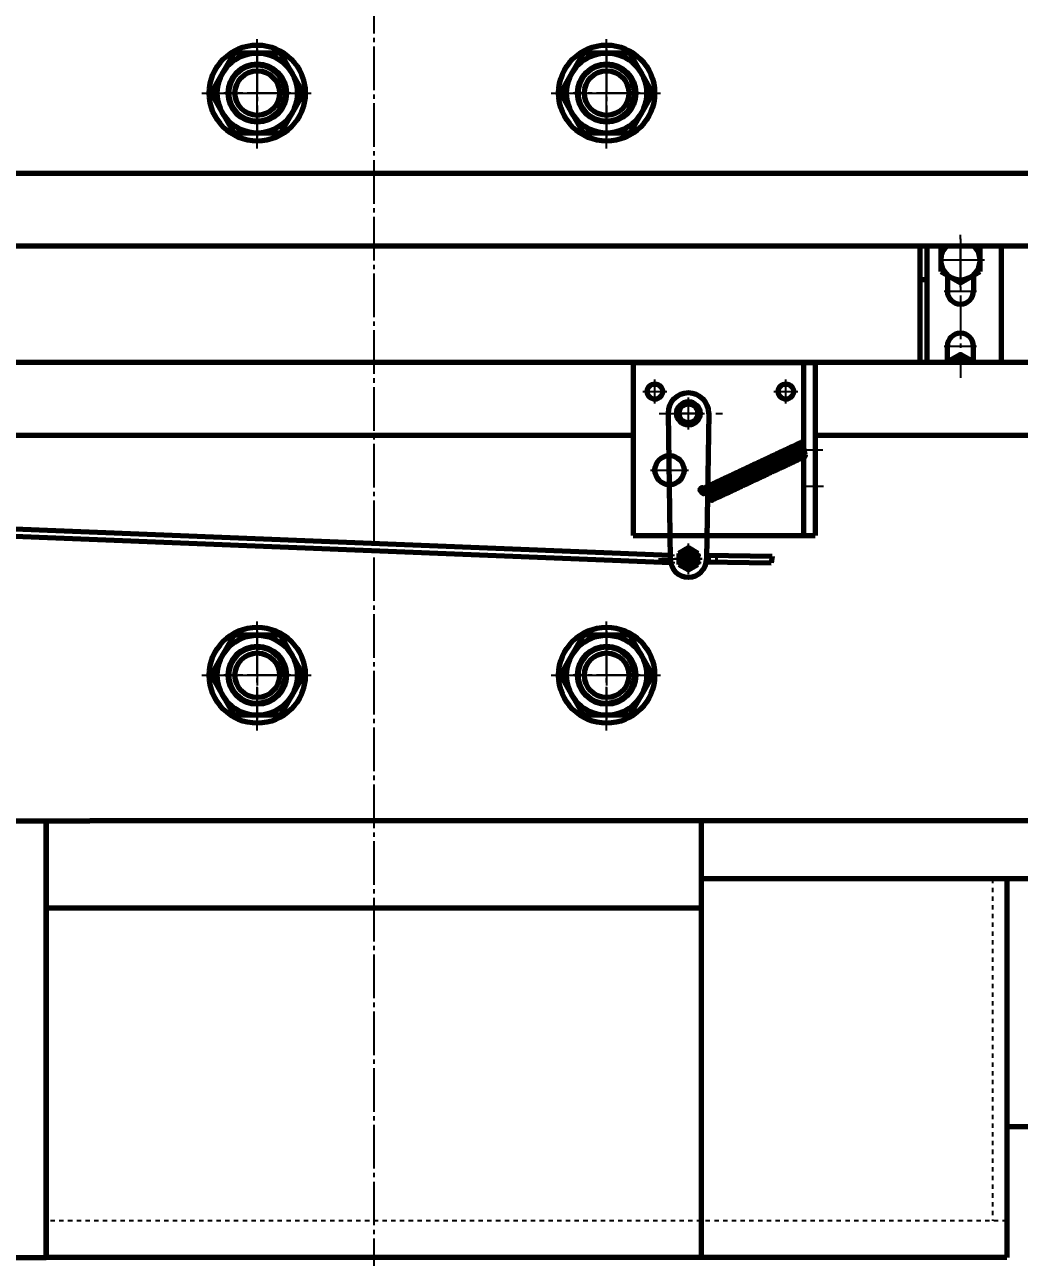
# Model space of a CAD drawing. Header units: millimetres. Extents: x -11880 to 11880, y -8400 to 8400.
# Drawn here: x 1368 to 2051, y 2077 to 2924 of the extents above; entities that cross this region are included whole.
import ezdxf

# ---------------------------------------------------------------- set-up
doc = ezdxf.new("R2010")
doc.units = ezdxf.units.MM
doc.linetypes.add('EB_DASH', pattern=[6, 3, -3])
doc.linetypes.add('EB_DASHDOT', pattern=[39, 30, -3, 3, -3])
for name, color, linetype, lineweight in [('CAXA0', 7, 'Continuous', 70), ('CAXA1', 1, 'EB_DASHDOT', 25), ('CAXA2', 6, 'EB_DASH', 25), ('CAXA3', 7, 'Continuous', 25), ('CAXA4', 3, 'Continuous', 25)]:
    doc.layers.add(name, color=color, linetype=linetype, lineweight=lineweight)
doc.styles.add('标准', font='', dxfattribs={"width": 0.667})
doc.styles.get('标准').set_extended_font_data('FangSong_GB2312')
doc.dimstyles.new('标准', dxfattribs={"dimscale": 40, "dimtxt": 3.5, "dimasz": 3, "dimexe": 2, "dimexo": 0, "dimtad": 1, "dimdec": 1, "dimzin": 12, "dimdsep": 46, "dimtxsty": '标准', "dimcen": 0, "dimdle": 4, "dimaunit": 1, "dimazin": 2, "dimtfac": 1, "dimtdec": 3, "dimtmove": 0, "dimatfit": 3, "dimfxl": 1, "dimtolj": 1, "dimtzin": 0, "dimarcsym": 0})

# ---------------------------------------------------------------- blocks, each defined once
blk = doc.blocks.new('CAXBLOCK57', base_point=(1527.38, 2876.63))
at = {"layer": 'CAXA0'}
for radius in [33, 19.5]:
    blk.add_circle((1527.38, 2876.63), radius, dxfattribs=at)
at = {"layer": 'CAXA1', "color": 1, "linetype": 'EB_DASHDOT', "lineweight": 25}
for p, q in [((1527.38, 2838.63), (1527.38, 2914.63)), ((1489.38, 2876.63), (1565.38, 2876.63))]:
    blk.add_line(p, q, dxfattribs=at)
blk = doc.blocks.new('CAXBLOCK58', base_point=(1527.38, 2876.63))
at = {"layer": 'CAXA0'}
for p, q in [((1495.63, 2876.63), (1511.51, 2904.13)), ((1543.26, 2904.13), (1511.51, 2904.13)), ((1559.14, 2876.63), (1543.26, 2904.13)), ((1495.63, 2876.63), (1511.51, 2849.13)), ((1559.14, 2876.63), (1543.26, 2849.13)), ((1543.26, 2849.13), (1511.51, 2849.13))]:
    blk.add_line(p, q, dxfattribs=at)
for radius in [27.5, 15.3]:
    blk.add_circle((1527.38, 2876.63), radius, dxfattribs=at)
at = {"layer": 'CAXA1', "linetype": 'EB_DASHDOT', "lineweight": 25}
for p, q in [((1527.38, 2907.13), (1527.38, 2846.13)), ((1492.63, 2876.63), (1562.14, 2876.63))]:
    blk.add_line(p, q, dxfattribs=at)
at = {"layer": 'CAXA3'}
blk.add_arc((1527.38, 2876.63), 18, 260, 90, dxfattribs=at)
blk = doc.blocks.new('CAXBLOCK59', base_point=(1767.38, 2876.63))
at = {"layer": 'CAXA0'}
for p, q in [((1735.63, 2876.63), (1751.51, 2904.13)), ((1783.26, 2904.13), (1751.51, 2904.13)), ((1799.14, 2876.63), (1783.26, 2904.13)), ((1735.63, 2876.63), (1751.51, 2849.13)), ((1799.14, 2876.63), (1783.26, 2849.13)), ((1783.26, 2849.13), (1751.51, 2849.13))]:
    blk.add_line(p, q, dxfattribs=at)
for radius in [27.5, 15.3]:
    blk.add_circle((1767.38, 2876.63), radius, dxfattribs=at)
at = {"layer": 'CAXA1', "linetype": 'EB_DASHDOT', "lineweight": 25}
for p, q in [((1767.38, 2907.13), (1767.38, 2846.13)), ((1732.63, 2876.63), (1802.14, 2876.63))]:
    blk.add_line(p, q, dxfattribs=at)
at = {"layer": 'CAXA3'}
blk.add_arc((1767.38, 2876.63), 18, 260, 90, dxfattribs=at)
blk = doc.blocks.new('CAXBLOCK60', base_point=(1767.38, 2476.63))
at = {"layer": 'CAXA0'}
for radius in [33, 19.5]:
    blk.add_circle((1767.38, 2476.63), radius, dxfattribs=at)
at = {"layer": 'CAXA1', "color": 1, "linetype": 'EB_DASHDOT', "lineweight": 25}
for p, q in [((1767.38, 2438.63), (1767.38, 2514.63)), ((1729.38, 2476.63), (1805.38, 2476.63))]:
    blk.add_line(p, q, dxfattribs=at)
blk = doc.blocks.new('CAXBLOCK61', base_point=(1767.38, 2476.63))
at = {"layer": 'CAXA0'}
for p, q in [((1735.63, 2476.63), (1751.51, 2504.13)), ((1783.26, 2504.13), (1751.51, 2504.13)), ((1799.14, 2476.63), (1783.26, 2504.13)), ((1735.63, 2476.63), (1751.51, 2449.13)), ((1799.14, 2476.63), (1783.26, 2449.13)), ((1783.26, 2449.13), (1751.51, 2449.13))]:
    blk.add_line(p, q, dxfattribs=at)
for radius in [27.5, 15.3]:
    blk.add_circle((1767.38, 2476.63), radius, dxfattribs=at)
at = {"layer": 'CAXA1', "linetype": 'EB_DASHDOT', "lineweight": 25}
for p, q in [((1767.38, 2507.13), (1767.38, 2446.13)), ((1732.63, 2476.63), (1802.14, 2476.63))]:
    blk.add_line(p, q, dxfattribs=at)
at = {"layer": 'CAXA3'}
blk.add_arc((1767.38, 2476.63), 18, 260, 90, dxfattribs=at)
blk = doc.blocks.new('CAXBLOCK62', base_point=(1527.38, 2476.63))
at = {"layer": 'CAXA0'}
for radius in [33, 19.5]:
    blk.add_circle((1527.38, 2476.63), radius, dxfattribs=at)
at = {"layer": 'CAXA1', "color": 1, "linetype": 'EB_DASHDOT', "lineweight": 25}
for p, q in [((1527.38, 2438.63), (1527.38, 2514.63)), ((1489.38, 2476.63), (1565.38, 2476.63))]:
    blk.add_line(p, q, dxfattribs=at)
blk = doc.blocks.new('CAXBLOCK63', base_point=(1527.38, 2476.63))
at = {"layer": 'CAXA0'}
for p, q in [((1495.63, 2476.63), (1511.51, 2504.13)), ((1543.26, 2504.13), (1511.51, 2504.13)), ((1559.14, 2476.63), (1543.26, 2504.13)), ((1495.63, 2476.63), (1511.51, 2449.13)), ((1559.14, 2476.63), (1543.26, 2449.13)), ((1543.26, 2449.13), (1511.51, 2449.13))]:
    blk.add_line(p, q, dxfattribs=at)
for radius in [27.5, 15.3]:
    blk.add_circle((1527.38, 2476.63), radius, dxfattribs=at)
at = {"layer": 'CAXA1', "linetype": 'EB_DASHDOT', "lineweight": 25}
for p, q in [((1527.38, 2507.13), (1527.38, 2446.13)), ((1492.63, 2476.63), (1562.14, 2476.63))]:
    blk.add_line(p, q, dxfattribs=at)
at = {"layer": 'CAXA3'}
blk.add_arc((1527.38, 2476.63), 18, 260, 90, dxfattribs=at)
blk = doc.blocks.new('CAXBLOCK69', base_point=(1823.55, 2656.57))
at = {"layer": 'CAXA0'}
for p, q in [((1823.55, 2664.07), (1817.05, 2660.32)), ((1817.05, 2660.32), (1817.05, 2652.81)), ((1830.05, 2660.32), (1823.55, 2664.07)), ((1830.05, 2652.81), (1830.05, 2660.32)), ((1817.05, 2652.81), (1823.55, 2649.06)), ((1823.55, 2649.06), (1830.05, 2652.81))]:
    blk.add_line(p, q, dxfattribs=at)
blk.add_circle((1823.55, 2656.57), 6.5, dxfattribs=at)
at = {"layer": 'CAXA1', "linetype": 'EB_DASHDOT', "lineweight": 25}
for p, q in [((1823.55, 2646.06), (1823.55, 2667.07)), ((1833.05, 2656.57), (1814.05, 2656.57))]:
    blk.add_line(p, q, dxfattribs=at)
blk = doc.blocks.new('CAXBLOCK70', base_point=(1823.55, 2556.57))
at = {"layer": 'CAXA0'}
for p, q in [((1823.55, 2564.07), (1817.05, 2560.32)), ((1817.05, 2560.32), (1817.05, 2552.81)), ((1830.05, 2560.32), (1823.55, 2564.07)), ((1830.05, 2552.81), (1830.05, 2560.32)), ((1817.05, 2552.81), (1823.55, 2549.06)), ((1823.55, 2549.06), (1830.05, 2552.81))]:
    blk.add_line(p, q, dxfattribs=at)
blk.add_circle((1823.55, 2556.57), 6.5, dxfattribs=at)
at = {"layer": 'CAXA1', "linetype": 'EB_DASHDOT', "lineweight": 25}
for p, q in [((1823.55, 2546.06), (1823.55, 2567.07)), ((1833.05, 2556.57), (1814.05, 2556.57))]:
    blk.add_line(p, q, dxfattribs=at)
blk = doc.blocks.new('CAXBLOCK72', base_point=(1828.31, 2617.84))
at = {"layer": 'CAXA0', "color": 7, "linetype": 'Continuous', "lineweight": 70}
for p, q in [((1809.55, 2656.57), (1811.06, 2556.38)), ((1837.55, 2656.57), (1836.05, 2556.38))]:
    blk.add_line(p, q, dxfattribs=at)
for centre, radius in [((1823.55, 2656.57), 8), ((1823.55, 2556.57), 3)]:
    blk.add_circle(centre, radius, dxfattribs=at)
for centre, radius, start, end in [((1823.55, 2656.57), 14, 0, 180), ((1823.55, 2556.57), 4, 90, 0), ((1823.55, 2556.57), 12.5, 180.85857, 359.14143)]:
    blk.add_arc(centre, radius, start, end, dxfattribs=at)
at = {"layer": 'CAXA1', "color": 1, "linetype": 'EB_DASHDOT', "lineweight": 25}
for p, q in [((1823.55, 2645.57), (1823.55, 2667.57)), ((1803.49, 2656.57), (1847.05, 2656.57)), ((1823.55, 2549.57), (1823.55, 2563.57)), ((1803.04, 2556.57), (1843.87, 2556.57))]:
    blk.add_line(p, q, dxfattribs=at)
at = {"layer": 'CAXA3', "color": 6, "linetype": 'EB_DASH', "lineweight": 25}
for p, q in [((1811.02, 2559.07), (1836.09, 2559.07)), ((1811.31, 2554.07), (1835.8, 2554.07))]:
    blk.add_line(p, q, dxfattribs=at)
blk = doc.blocks.new('CAXBLOCK71', base_point=(1845.75, 2601.93))
at = {"layer": 'CAXA0', "color": 7, "linetype": 'Continuous', "lineweight": 70}
for p, q in [((1785.55, 2691.57), (1785.55, 2572.57)), ((1785.55, 2691.57), (1910.55, 2691.57)), ((1902.55, 2691.57), (1902.55, 2572.57)), ((1910.55, 2691.57), (1910.55, 2572.57)), ((1785.55, 2572.57), (1910.55, 2572.57))]:
    blk.add_line(p, q, dxfattribs=at)
at = {"layer": 'CAXA0', "linetype": 'Continuous', "lineweight": 70}
for p, q in [((1900.23, 2626.35), (1898.64, 2634.45)), ((1900.45, 2635.3), (1903.85, 2628.06)), ((1902.04, 2627.21), (1900.45, 2635.3)), ((1900.45, 2635.3), (1903.85, 2628.06)), ((1903.85, 2628.06), (1902.26, 2636.15)), ((1882.12, 2617.85), (1880.53, 2625.94)), ((1882.34, 2626.79), (1885.74, 2619.55)), ((1883.93, 2618.7), (1882.34, 2626.79)), ((1882.34, 2626.79), (1885.74, 2619.55)), ((1885.74, 2619.55), (1884.15, 2627.64)), ((1885.96, 2628.49), (1889.36, 2621.25)), ((1887.55, 2620.4), (1885.96, 2628.49)), ((1885.96, 2628.49), (1889.36, 2621.25)), ((1889.36, 2621.25), (1887.77, 2629.34)), ((1889.58, 2630.19), (1892.98, 2622.95)), ((1891.17, 2622.1), (1889.58, 2630.19)), ((1889.58, 2630.19), (1892.98, 2622.95)), ((1892.98, 2622.95), (1891.39, 2631.05)), ((1893.2, 2631.9), (1896.61, 2624.65)), ((1894.8, 2623.8), (1893.2, 2631.9)), ((1893.2, 2631.9), (1896.61, 2624.65)), ((1896.61, 2624.65), (1895.01, 2632.75)), ((1896.82, 2633.6), (1900.23, 2626.35)), ((1898.42, 2625.5), (1896.82, 2633.6)), ((1896.82, 2633.6), (1900.23, 2626.35)), ((1864.02, 2609.35), (1862.43, 2617.44)), ((1864.24, 2618.29), (1867.64, 2611.05)), ((1865.83, 2610.2), (1864.24, 2618.29)), ((1864.24, 2618.29), (1867.64, 2611.05)), ((1867.64, 2611.05), (1866.05, 2619.14)), ((1867.86, 2619.99), (1871.26, 2612.75)), ((1869.45, 2611.9), (1867.86, 2619.99)), ((1867.86, 2619.99), (1871.26, 2612.75)), ((1871.26, 2612.75), (1869.67, 2620.84)), ((1871.48, 2621.69), (1874.88, 2614.45)), ((1873.07, 2613.6), (1871.48, 2621.69)), ((1871.48, 2621.69), (1874.88, 2614.45)), ((1874.88, 2614.45), (1873.29, 2622.54)), ((1875.1, 2623.39), (1878.5, 2616.15)), ((1876.69, 2615.3), (1875.1, 2623.39)), ((1875.1, 2623.39), (1878.5, 2616.15)), ((1878.5, 2616.15), (1876.91, 2624.24)), ((1880.31, 2617), (1878.72, 2625.09)), ((1878.72, 2625.09), (1882.12, 2617.85)), ((1878.72, 2625.09), (1882.12, 2617.85)), ((1845.92, 2600.85), (1844.33, 2608.94)), ((1846.14, 2609.79), (1849.54, 2602.55)), ((1847.73, 2601.7), (1846.14, 2609.79)), ((1846.14, 2609.79), (1849.54, 2602.55)), ((1849.54, 2602.55), (1847.95, 2610.64)), ((1849.76, 2611.49), (1853.16, 2604.25)), ((1851.35, 2603.4), (1849.76, 2611.49)), ((1849.76, 2611.49), (1853.16, 2604.25)), ((1853.16, 2604.25), (1851.57, 2612.34)), ((1853.38, 2613.19), (1856.78, 2605.95)), ((1854.97, 2605.1), (1853.38, 2613.19)), ((1853.38, 2613.19), (1856.78, 2605.95)), ((1856.78, 2605.95), (1855.19, 2614.04)), ((1857, 2614.89), (1860.4, 2607.65)), ((1858.59, 2606.8), (1857, 2614.89)), ((1857, 2614.89), (1860.4, 2607.65)), ((1860.4, 2607.65), (1858.81, 2615.74)), ((1860.62, 2616.59), (1864.02, 2609.35)), ((1862.21, 2608.5), (1860.62, 2616.59)), ((1860.62, 2616.59), (1864.02, 2609.35)), ((1835.28, 2604.69), (1838.68, 2597.45)), ((1838.68, 2597.45), (1837.09, 2605.54)), ((1838.9, 2606.39), (1842.3, 2599.15)), ((1840.49, 2598.3), (1838.9, 2606.39)), ((1838.9, 2606.39), (1842.3, 2599.15)), ((1842.3, 2599.15), (1840.71, 2607.24)), ((1842.52, 2608.09), (1845.92, 2600.85)), ((1844.11, 2600), (1842.52, 2608.09)), ((1842.52, 2608.09), (1845.92, 2600.85))]:
    blk.add_line(p, q, dxfattribs=at)
at = {"layer": 'CAXA0', "color": 7, "linetype": 'Continuous', "lineweight": 70}
for centre, radius in [((1800.55, 2671.57), 5.25), ((1890.55, 2671.57), 5.25), ((1823.55, 2656.57), 8), ((1823.55, 2656.57), 7), ((1810.55, 2617.57), 10)]:
    blk.add_circle(centre, radius, dxfattribs=at)
at = {"layer": 'CAXA0', "linetype": 'Continuous', "lineweight": 70}
blk.add_circle((1833.14, 2604.01), 1.5, dxfattribs=at)
for centre, start, end in [((1897.73, 2634.02), 25.15909, 205.15909), ((1899.54, 2634.87), 25.15909, 205.15909), ((1901.35, 2635.72), 25.15909, 205.15909), ((1879.63, 2625.52), 25.15909, 205.15909), ((1881.44, 2626.37), 25.15909, 205.15909), ((1883.25, 2627.22), 25.15909, 205.15909), ((1885.06, 2628.07), 25.15909, 205.15909), ((1886.87, 2628.92), 25.15909, 205.15909), ((1888.68, 2629.77), 25.15909, 205.15909), ((1890.49, 2630.62), 25.15909, 205.15909), ((1892.3, 2631.47), 25.15909, 205.15909), ((1894.11, 2632.32), 25.15909, 205.15909), ((1895.92, 2633.17), 25.15909, 205.15909), ((1899.32, 2625.93), 205.15909, 25.15909), ((1901.13, 2626.78), 205.15909, 25.15909), ((1902.94, 2627.63), 205.15909, 25.15909), ((1861.52, 2617.02), 25.15909, 205.15909), ((1863.34, 2617.87), 25.15909, 205.15909), ((1865.15, 2618.72), 25.15909, 205.15909), ((1866.96, 2619.57), 25.15909, 205.15909), ((1868.77, 2620.42), 25.15909, 205.15909), ((1870.58, 2621.27), 25.15909, 205.15909), ((1872.39, 2622.12), 25.15909, 205.15909), ((1874.2, 2622.97), 25.15909, 205.15909), ((1876.01, 2623.82), 25.15909, 205.15909), ((1877.82, 2624.67), 25.15909, 205.15909), ((1881.22, 2617.43), 205.15909, 25.15909), ((1883.03, 2618.28), 205.15909, 25.15909), ((1884.84, 2619.13), 205.15909, 25.15909), ((1886.65, 2619.98), 205.15909, 25.15909), ((1888.46, 2620.83), 205.15909, 25.15909), ((1890.27, 2621.68), 205.15909, 25.15909), ((1892.08, 2622.53), 205.15909, 25.15909), ((1893.89, 2623.38), 205.15909, 25.15909), ((1895.7, 2624.23), 205.15909, 25.15909), ((1897.51, 2625.08), 205.15909, 25.15909), ((1843.42, 2608.51), 25.15909, 205.15909), ((1845.23, 2609.36), 25.15909, 205.15909), ((1847.04, 2610.21), 25.15909, 205.15909), ((1848.85, 2611.06), 25.15909, 205.15909), ((1850.66, 2611.91), 25.15909, 205.15909), ((1852.47, 2612.76), 25.15909, 205.15909), ((1854.28, 2613.61), 25.15909, 205.15909), ((1856.09, 2614.47), 25.15909, 205.15909), ((1857.9, 2615.32), 25.15909, 205.15909), ((1859.71, 2616.17), 25.15909, 205.15909), ((1863.12, 2608.92), 205.15909, 25.15909), ((1864.93, 2609.77), 205.15909, 25.15909), ((1866.74, 2610.63), 205.15909, 25.15909), ((1868.55, 2611.48), 205.15909, 25.15909), ((1870.36, 2612.33), 205.15909, 25.15909), ((1872.17, 2613.18), 205.15909, 25.15909), ((1873.98, 2614.03), 205.15909, 25.15909), ((1875.79, 2614.88), 205.15909, 25.15909), ((1877.6, 2615.73), 205.15909, 25.15909), ((1879.41, 2616.58), 205.15909, 25.15909), ((1836.18, 2605.11), 25.15909, 205.15909), ((1837.99, 2605.96), 25.15909, 205.15909), ((1839.8, 2606.81), 25.15909, 205.15909), ((1841.61, 2607.66), 25.15909, 205.15909), ((1845.01, 2600.42), 205.15909, 25.15909), ((1846.82, 2601.27), 205.15909, 25.15909), ((1848.63, 2602.12), 205.15909, 25.15909), ((1850.44, 2602.97), 205.15909, 25.15909), ((1852.25, 2603.82), 205.15909, 25.15909), ((1854.06, 2604.67), 205.15909, 25.15909), ((1855.87, 2605.52), 205.15909, 25.15909), ((1857.68, 2606.37), 205.15909, 25.15909), ((1859.5, 2607.22), 205.15909, 25.15909), ((1861.31, 2608.07), 205.15909, 25.15909), ((1839.58, 2597.87), 205.15909, 25.15909), ((1841.39, 2598.72), 205.15909, 25.15909), ((1843.2, 2599.57), 205.15909, 25.15909)]:
    blk.add_arc(centre, 1, start, end, dxfattribs=at)
at = {"layer": 'CAXA1', "color": 1, "linetype": 'EB_DASHDOT', "lineweight": 25}
for p, q in [((1800.55, 2663.32), (1800.55, 2679.82)), ((1890.55, 2663.32), (1890.55, 2679.82)), ((1792.3, 2671.57), (1808.8, 2671.57)), ((1882.3, 2671.57), (1898.8, 2671.57)), ((1823.55, 2645.57), (1823.55, 2667.57)), ((1812.55, 2656.57), (1834.55, 2656.57)), ((1810.55, 2604.57), (1810.55, 2630.57)), ((1900.97, 2631.57), (1915.91, 2631.57)), ((1797.55, 2617.57), (1823.55, 2617.57)), ((1901.88, 2606.57), (1916.36, 2606.57))]:
    blk.add_line(p, q, dxfattribs=at)
at = {"layer": 'CAXA0', "linetype": 'Continuous', "lineweight": 70}
blk.add_blockref('CAXBLOCK72', (1828.31, 2617.84), dxfattribs=at)
blk = doc.blocks.new('CAXBLOCK73', base_point=(1823.55, 2556.57))
at = {"layer": 'CAXA0'}
for p, q in [((1820.09, 2556.57), (1821.82, 2559.57)), ((1821.82, 2559.57), (1825.29, 2559.57)), ((1827.02, 2556.57), (1825.29, 2559.57)), ((1827.02, 2556.57), (1825.29, 2559.57)), ((1820.09, 2556.57), (1821.82, 2553.57)), ((1821.82, 2553.57), (1825.29, 2553.57)), ((1827.02, 2556.57), (1825.29, 2553.57))]:
    blk.add_line(p, q, dxfattribs=at)
blk.add_circle((1823.55, 2556.57), 3.46, dxfattribs=at)
for start, end in [(0, 180), (180, 0)]:
    blk.add_arc((1823.55, 2556.57), 6.37, start, end, dxfattribs=at)
at = {"layer": 'CAXA1', "linetype": 'EB_DASHDOT', "lineweight": 25}
for p, q in [((1823.55, 2547.2), (1823.55, 2565.93)), ((1814.19, 2556.57), (1832.92, 2556.57))]:
    blk.add_line(p, q, dxfattribs=at)
blk = doc.blocks.new('*D304')
at = {"layer": 'CAXA4', "linetype": 'Continuous', "lineweight": 25}
for points in [[(-9267.62, -1944.84), (-9147.62, -1959.84), (-9147.62, -1929.84)], [(3862.43, -1944.84), (3742.43, -1959.84), (3742.43, -1929.84)]]:
    blk.add_hatch(color=0, dxfattribs=at).paths.add_polyline_path(points, flags=0)
at = {"layer": 'CAXA4', "color": 0, "linetype": 'Continuous', "lineweight": 25}
for p, q in [((-9267.62, 2376.67), (-9267.62, -2024.84)), ((3862.43, 1536.67), (3862.43, -2024.84)), ((-9267.62, -1944.84), (3862.43, -1944.84))]:
    blk.add_line(p, q, dxfattribs=at)
at = {"layer": 'CAXA4', "color": 0, "linetype": 'Continuous', "lineweight": 25, "insert": (-2890.51, -1728.04), "char_height": 140, "attachment_point": 1, "style": '标准'}
blk.add_mtext('\\fFangSong_GB2312|b0|i0|p34;13130', dxfattribs=at)
blk = doc.blocks.new('CAXBLOCK370', base_point=(1767.38, 2876.63))
at = {"layer": 'CAXA0'}
for radius in [33, 19.5]:
    blk.add_circle((1767.38, 2876.63), radius, dxfattribs=at)
at = {"layer": 'CAXA1', "color": 1, "linetype": 'EB_DASHDOT', "lineweight": 25}
for p, q in [((1767.38, 2838.63), (1767.38, 2914.63)), ((1729.38, 2876.63), (1805.38, 2876.63))]:
    blk.add_line(p, q, dxfattribs=at)

msp = doc.modelspace()

# ---------------------------------------------------------------- linework, layer by layer
at = {"layer": 'CAXA0', "linetype": 'Continuous', "lineweight": 70}
for p, q in [((1088.33, 2821.63), (2062.4, 2821.63)), ((1181.11, 2771.63), (2062.4, 2771.63)), ((1181.11, 2691.63), (2062.4, 2691.63)), ((1088.33, 2641.63), (1785.55, 2641.63)), ((1910.55, 2641.63), (2062.4, 2641.63)), ((1811.02, 2559.07), (1811.31, 2554.07)), ((2042.38, 2166.63), (2772.38, 2166.63))]:
    msp.add_line(p, q, dxfattribs=at)
at = {"layer": 'CAXA0', "color": 7, "linetype": 'Continuous', "lineweight": 70}
for p, q in [((1982.43, 2771.63), (1982.43, 2691.63)), ((1987.43, 2771.63), (1987.43, 2691.63)), ((2038.43, 2771.63), (2038.43, 2691.63)), ((1982.43, 2748.63), (1987.43, 2748.63)), ((2001.43, 2751.76), (2001.43, 2740.63)), ((2019.43, 2751.76), (2019.43, 2740.63)), ((2001.43, 2691.63), (2001.43, 2702.63)), ((2019.43, 2691.63), (2019.43, 2702.63))]:
    msp.add_line(p, q, dxfattribs=at)
at = {"layer": 'CAXA0'}
for p, q in [((2000.42, 2771.63), (1996.93, 2769.62)), ((2023.93, 2769.62), (2020.44, 2771.63)), ((1996.93, 2769.62), (1996.93, 2754.03)), ((2023.93, 2754.03), (2023.93, 2769.62)), ((1996.93, 2754.03), (2010.43, 2746.24)), ((2010.43, 2746.24), (2023.93, 2754.03)), ((2010.43, 2697.03), (2001.08, 2691.63)), ((2019.78, 2691.63), (2010.43, 2697.03)), ((1088.33, 2376.67), (1412.38, 2376.67)), ((1382.38, 2376.67), (1382.38, 2076.63)), ((1382.38, 2116.67), (1382.38, 2376.67)), ((1382.38, 2376.67), (1382.38, 2076.63)), ((1382.38, 2076.67), (1382.38, 2376.67)), ((1382.38, 2076.63), (1382.38, 2376.67)), ((2332.38, 2376.63), (1412.38, 2376.63)), ((1832.38, 2376.67), (1832.38, 2076.63)), ((1832.38, 2376.63), (1832.38, 2076.63)), ((2332.38, 2336.63), (1832.38, 2336.63)), ((2332.38, 2336.63), (1832.38, 2336.63)), ((2042.38, 2336.63), (2042.38, 2076.63)), ((2042.38, 2336.63), (2042.38, 2076.63)), ((1832.38, 2316.63), (1382.38, 2316.63)), ((1832.38, 2316.63), (1382.38, 2316.63)), ((1322.38, 2076.63), (1382.38, 2076.63)), ((2042.38, 2076.63), (1382.38, 2076.63)), ((2042.38, 2076.63), (1382.38, 2076.63))]:
    msp.add_line(p, q, dxfattribs=at)
at = {"layer": 'CAXA0', "color": 3, "linetype": 'Continuous', "lineweight": 70}
for p, q in [((1086.6, 2588.21), (1811.02, 2559.07)), ((1087.47, 2583.18), (1811.31, 2554.05)), ((1836.09, 2559.07), (1881.04, 2558.38)), ((1881.04, 2558.38), (1880.33, 2553.92)), ((1835.38, 2554.61), (1880.33, 2553.92))]:
    msp.add_line(p, q, dxfattribs=at)
at = {"layer": 'CAXA0'}
for centre in [(1527.38, 2876.63), (1767.38, 2876.63), (1527.38, 2476.63), (1767.38, 2476.63)]:
    msp.add_circle(centre, 20, dxfattribs=at)
at = {"layer": 'CAXA0', "linetype": 'Continuous', "lineweight": 70}
msp.add_circle((1833.98, 2602.44), 1.15, dxfattribs=at)
at = {"layer": 'CAXA0'}
for centre, start, end in [((2010.43, 2761.82), 133.40265, 46.59735), ((2010.43, 2681.44), 49.02, 130.98)]:
    msp.add_arc(centre, 13.5, start, end, dxfattribs=at)
at = {"layer": 'CAXA0', "color": 7, "linetype": 'Continuous', "lineweight": 70}
for centre, start, end in [((2010.43, 2740.63), 180, 0), ((2010.43, 2702.63), 0, 180)]:
    msp.add_arc(centre, 9, start, end, dxfattribs=at)
at = {"layer": 'CAXA1', "linetype": 'EB_DASHDOT', "lineweight": 25}
for p, q in [((1607.38, 3376.63), (1607.38, 976.67)), ((1527.38, 2853.63), (1527.38, 2899.63)), ((1767.38, 2853.63), (1767.38, 2899.63)), ((1550.38, 2876.63), (1504.38, 2876.63)), ((1790.38, 2876.63), (1744.38, 2876.63)), ((2010.43, 2743.24), (2010.43, 2780.41)), ((2026.93, 2761.82), (1993.93, 2761.82)), ((1527.38, 2499.63), (1527.38, 2453.63)), ((1767.38, 2499.63), (1767.38, 2453.63)), ((1550.38, 2476.63), (1504.38, 2476.63)), ((1790.38, 2476.63), (1744.38, 2476.63)), ((755.09, 2376.63), (2944.09, 2376.63)), ((755.09, 2376.63), (2944.09, 2376.63)), ((1379.38, 2376.67), (2413.38, 2376.67))]:
    msp.add_line(p, q, dxfattribs=at)
at = {"layer": 'CAXA1', "color": 1, "linetype": 'EB_DASHDOT', "lineweight": 25}
for p, q in [((2010.43, 2776.5), (2010.43, 2681.05)), ((1999.24, 2740.63), (2021.39, 2740.63)), ((1999.24, 2702.63), (2021.39, 2702.63))]:
    msp.add_line(p, q, dxfattribs=at)
at = {"layer": 'CAXA2'}
for p, q in [((2032.38, 2336.63), (2032.38, 2101.63)), ((2042.38, 2101.63), (1382.38, 2101.63))]:
    msp.add_line(p, q, dxfattribs=at)

# ---------------------------------------------------------------- block references
at = {"layer": 'CAXA0'}
for name, p in [('CAXBLOCK57', (1527.38, 2876.63)), ('CAXBLOCK370', (1767.38, 2876.63)), ('CAXBLOCK58', (1527.38, 2876.63)), ('CAXBLOCK59', (1767.38, 2876.63)), ('CAXBLOCK62', (1527.38, 2476.63)), ('CAXBLOCK60', (1767.38, 2476.63)), ('CAXBLOCK63', (1527.38, 2476.63)), ('CAXBLOCK61', (1767.38, 2476.63))]:
    msp.add_blockref(name, p, dxfattribs=at)
at = {"layer": 'CAXA0', "linetype": 'Continuous', "lineweight": 70}
for name, p in [('CAXBLOCK71', (1845.75, 2601.93)), ('CAXBLOCK69', (1823.55, 2656.57)), ('CAXBLOCK70', (1823.55, 2556.57)), ('CAXBLOCK73', (1823.55, 2556.57))]:
    msp.add_blockref(name, p, dxfattribs=at)

# ---------------------------------------------------------------- dimensions: what is measured, and where the dimension line sits
at = {"layer": 'CAXA4', "linetype": 'Continuous', "lineweight": 70}
dim = msp.add_linear_dim(base=(-2702.59, -1944.84), p1=(-9267.62, 2376.67), p2=(3862.43, 1536.67), text='\\fFangSong_GB2312;13130', dimstyle='标准', dxfattribs=at)
dim.commit()
dim.dimension.update_dxf_attribs({"geometry": '*D304', "text_midpoint": (-2702.59, -1823.94)})

doc.saveas('drawing.dxf')
